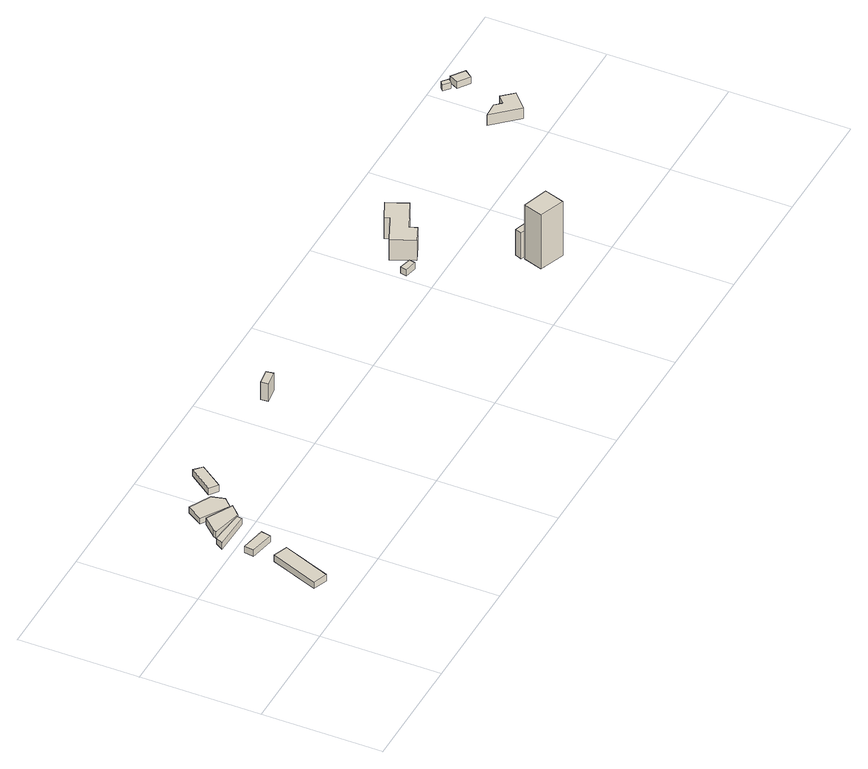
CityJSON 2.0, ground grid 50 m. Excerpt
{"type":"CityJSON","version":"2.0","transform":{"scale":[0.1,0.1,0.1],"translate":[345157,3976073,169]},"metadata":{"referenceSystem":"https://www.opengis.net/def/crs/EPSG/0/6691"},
"CityObjects":{
"building1":{"type":"Building","attributes":{"土砂災害警戒区域.現象区分":"1","土砂災害警戒区域.区域区分":"2","measuredHeight":3},"geometry":[{"type":"Solid","lod":"1","boundaries":[[[[0,1,2,3]],[[2,4,5,3]],[[1,6,4,2]],[[0,7,6,1]],[[3,5,7,0]],[[4,6,7,5]]]]}]},
"building2":{"type":"Building","attributes":{"土砂災害警戒区域.現象区分":"1","土砂災害警戒区域.区域区分":"1","measuredHeight":3},"geometry":[{"type":"Solid","lod":"1","boundaries":[[[[8,9,10,11]],[[10,12,13,11]],[[9,14,12,10]],[[8,15,14,9]],[[11,13,15,8]],[[12,14,15,13]]]]}]},
"building3":{"type":"Building","attributes":{"土砂災害警戒区域.現象区分":"1","土砂災害警戒区域.区域区分":"1","measuredHeight":3},"geometry":[{"type":"Solid","lod":"1","boundaries":[[[[16,17,18,19]],[[18,20,21,19]],[[17,22,20,18]],[[16,23,22,17]],[[19,21,23,16]],[[20,22,23,21]]]]}]},
"building4":{"type":"Building","attributes":{"土砂災害警戒区域.現象区分":"1","土砂災害警戒区域.区域区分":"1","measuredHeight":3},"geometry":[{"type":"Solid","lod":"1","boundaries":[[[[24,25,26,27,28]],[[27,29,30,28]],[[26,31,29,27]],[[25,32,31,26]],[[24,33,32,25]],[[28,30,33,24]],[[29,31,32,33,30]]]]}]},
"building5":{"type":"Building","attributes":{"土砂災害警戒区域.現象区分":"1","土砂災害警戒区域.区域区分":"1","measuredHeight":2.8},"geometry":[{"type":"Solid","lod":"1","boundaries":[[[[34,35,36,37,38]],[[37,39,40,38]],[[36,41,39,37]],[[35,42,41,36]],[[34,43,42,35]],[[38,40,43,34]],[[39,41,42,43,40]]]]}]},
"building6":{"type":"Building","attributes":{"土砂災害警戒区域.現象区分":"1","土砂災害警戒区域.区域区分":"1","measuredHeight":3},"geometry":[{"type":"Solid","lod":"1","boundaries":[[[[44,45,46,47]],[[46,48,49,47]],[[45,50,48,46]],[[44,51,50,45]],[[47,49,51,44]],[[48,50,51,49]]]]}]},
"building7":{"type":"Building","attributes":{"土砂災害警戒区域.現象区分":"1","土砂災害警戒区域.区域区分":"2","measuredHeight":8.3},"geometry":[{"type":"Solid","lod":"1","boundaries":[[[[52,53,54,55]],[[54,56,57,55]],[[53,58,56,54]],[[52,59,58,53]],[[55,57,59,52]],[[56,58,59,57]]]]}]},
"building8":{"type":"Building","attributes":{"measuredHeight":3},"geometry":[{"type":"Solid","lod":"1","boundaries":[[[[60,61,62,63]],[[62,64,65,63]],[[61,66,64,62]],[[60,67,66,61]],[[63,65,67,60]],[[64,66,67,65]]]]}]},
"building9":{"type":"Building","attributes":{"measuredHeight":29.5},"geometry":[{"type":"Solid","lod":"1","boundaries":[[[[68,69,70,71]],[[70,72,73,71]],[[69,74,72,70]],[[68,75,74,69]],[[71,73,75,68]],[[72,74,75,73]]]]}]},
"building10":{"type":"Building","attributes":{"measuredHeight":14.8},"geometry":[{"type":"Solid","lod":"1","boundaries":[[[[76,77,78,79,80,81,82,83]],[[82,84,85,83]],[[81,86,84,82]],[[80,87,86,81]],[[79,88,87,80]],[[78,89,88,79]],[[77,90,89,78]],[[76,91,90,77]],[[83,85,91,76]],[[84,86,87,88,89,90,91,85]]]]}]},
"building11":{"type":"Building","attributes":{"measuredHeight":3},"geometry":[{"type":"Solid","lod":"1","boundaries":[[[[92,93,94,95]],[[94,96,97,95]],[[93,98,96,94]],[[92,99,98,93]],[[95,97,99,92]],[[96,98,99,97]]]]}]},
"building12":{"type":"Building","attributes":{"土砂災害警戒区域.現象区分":"1","土砂災害警戒区域.区域区分":"1","measuredHeight":6.2},"geometry":[{"type":"Solid","lod":"1","boundaries":[[[[100,101,102,103,104,105]],[[104,106,107,105]],[[103,108,106,104]],[[102,109,108,103]],[[101,110,109,102]],[[100,111,110,101]],[[105,107,111,100]],[[106,108,109,110,111,107]]]]}]},
"building13":{"type":"Building","attributes":{"土砂災害警戒区域.現象区分":"1","土砂災害警戒区域.区域区分":"2","measuredHeight":3},"geometry":[{"type":"Solid","lod":"1","boundaries":[[[[112,113,114,115]],[[114,116,117,115]],[[113,118,116,114]],[[112,119,118,113]],[[115,117,119,112]],[[116,118,119,117]]]]}]},
"building14":{"type":"Building","attributes":{"土砂災害警戒区域.現象区分":"1","土砂災害警戒区域.区域区分":"2","measuredHeight":3},"geometry":[{"type":"Solid","lod":"1","boundaries":[[[[120,121,122,123]],[[122,124,125,123]],[[121,126,124,122]],[[120,127,126,121]],[[123,125,127,120]],[[124,126,127,125]]]]}]}
},
"vertices":[
[146,206,220],[67,5,220],[7,28,220],[85,229,220],[7,28,250],[85,229,250],[67,5,250],[146,206,250],
[236,352,176],[228,312,176],[126,332,176],[132,373,176],[126,332,206],[132,373,206],[228,312,206],[236,352,206],
[297,482,157],[295,460,157],[133,465,157],[152,496,157],[133,465,187],[152,496,187],[295,460,187],[297,482,187],
[359,530,145],[318,489,145],[194,519,145],[200,532,145],[251,588,145],[200,532,175],[251,588,175],[194,519,175],[318,489,175],[359,530,175],
[388,632,132],[401,580,132],[366,544,132],[257,615,132],[298,679,132],[257,615,160],[298,679,160],[366,544,160],[401,580,160],[388,632,160],
[539,736,123],[468,638,123],[433,664,123],[507,765,123],[433,664,153],[507,765,153],[468,638,153],[539,736,153],
[1119,757,87],[1123,726,87],[1057,717,87],[1054,749,87],[1057,717,170],[1054,749,170],[1123,726,170],[1119,757,170],
[2075,627,7],[2070,602,7],[2019,612,7],[2024,640,7],[2019,612,37],[2024,640,37],[2070,602,37],[2075,627,37],
[2363,136,20],[2257,176,20],[2284,255,20],[2391,220,20],[2284,255,279],[2391,220,279],[2257,176,279],[2363,136,279],
[2166,674,13],[2179,642,13],[2109,614,13],[2069,709,13],[2182,758,13],[2173,780,13],[2256,816,13],[2293,730,13],[2256,816,111],[2293,730,111],[2173,780,111],[2182,758,111],[2069,709,111],[2109,614,111],[2179,642,111],[2166,674,111],
[2343,247,16],[2282,269,16],[2293,297,16],[2353,276,16],[2293,297,140],[2353,276,140],[2282,269,140],[2343,247,140],
[3100,682,3],[3034,620,3],[2938,724,3],[3002,727,3],[3026,700,3],[3057,729,3],[3026,700,54],[3057,729,54],[3002,727,54],[2938,724,54],[3034,620,54],[3100,682,54],
[3019,919,66],[3005,903,66],[2979,925,66],[2994,940,66],[2979,925,96],[2994,940,96],[3005,903,96],[3019,919,96],
[3095,886,61],[3070,852,61],[3021,887,61],[3041,925,61],[3021,887,91],[3041,925,91],[3070,852,91],[3095,886,91]
]}
